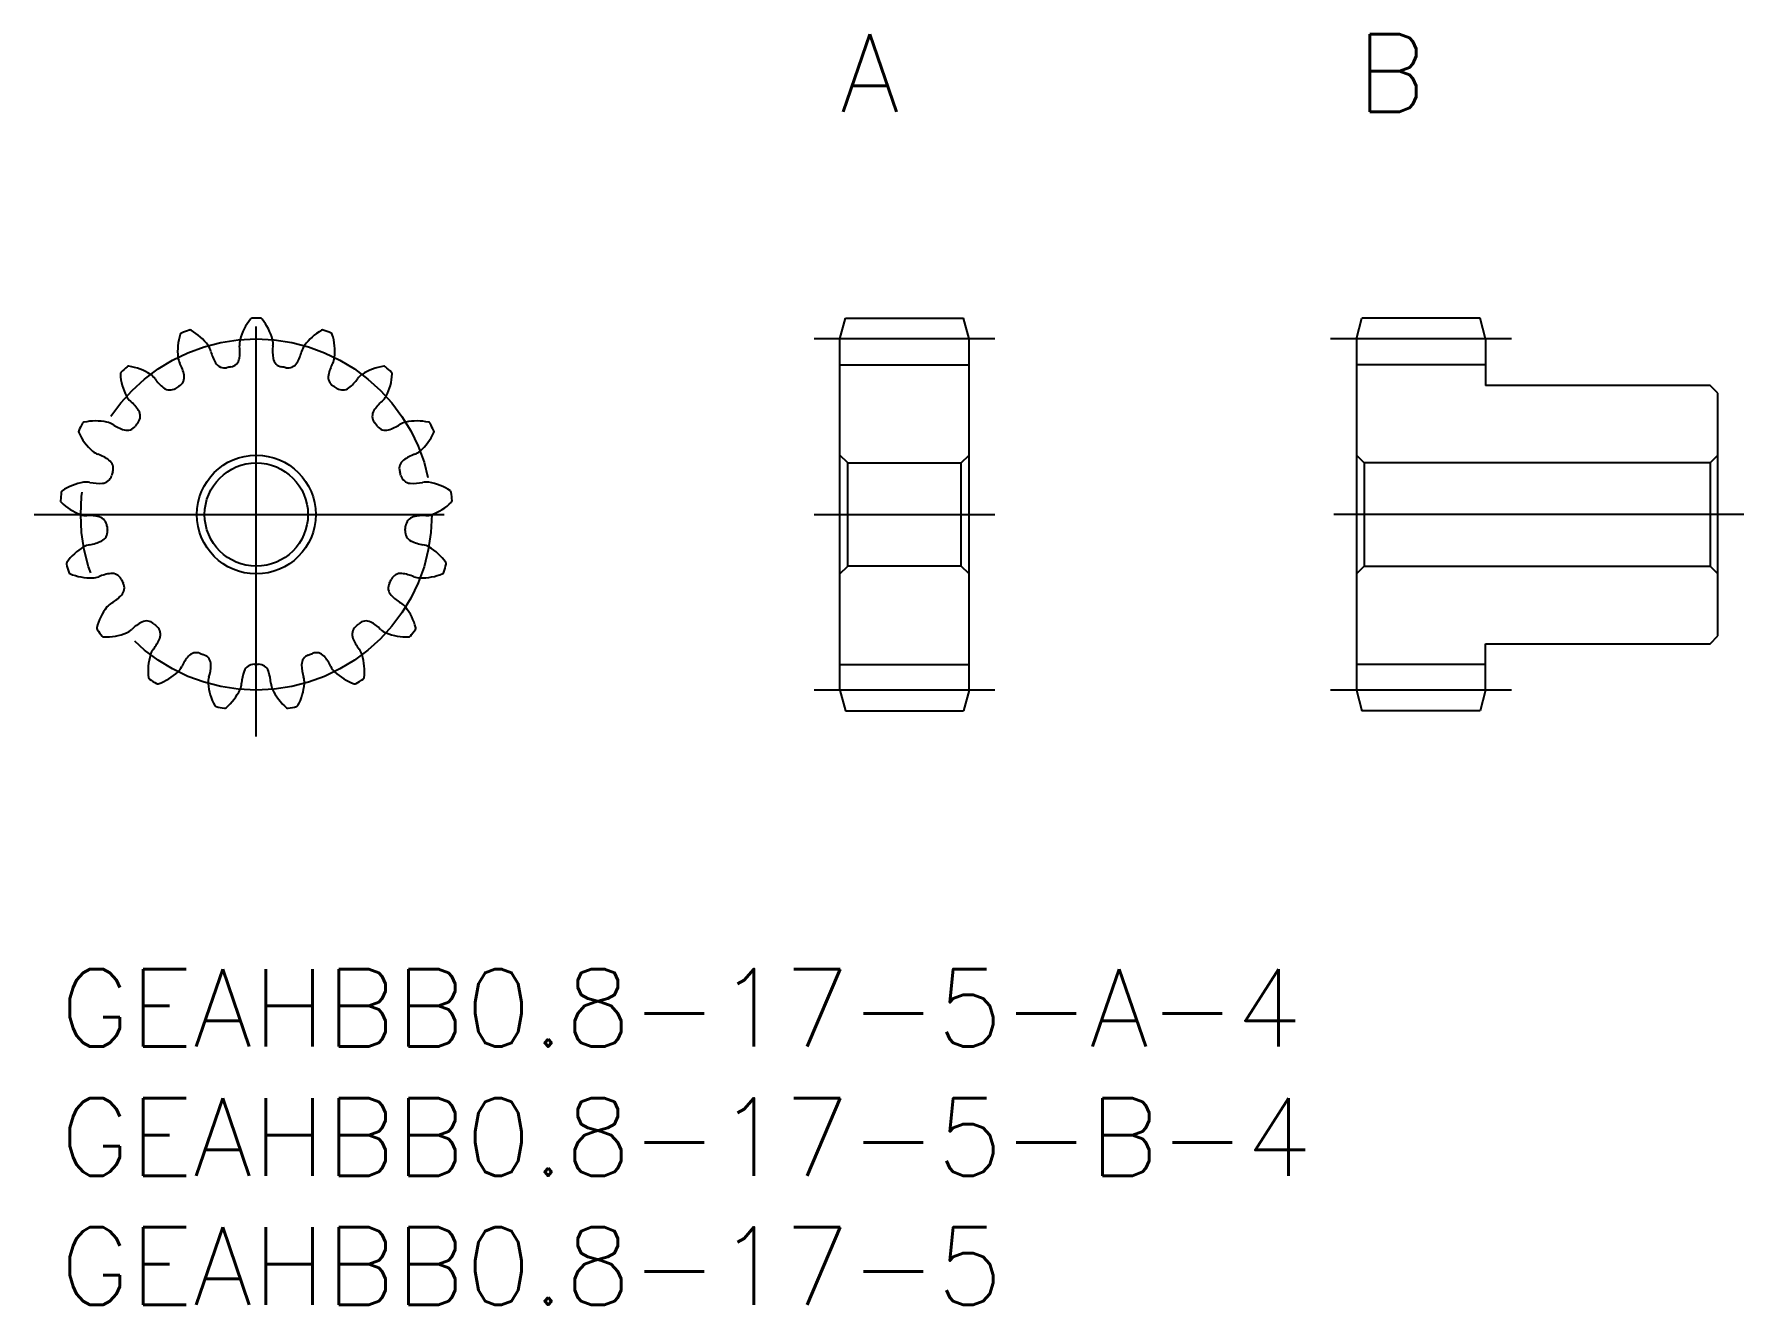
# Model space of a CAD drawing. Extents: x -1 to 65.2, y -13 to 36.2.
import ezdxf

# ---------------------------------------------------------------- set-up
doc = ezdxf.new("R2010")
doc.units = 0
doc.header["$LTSCALE"] = 0.5
doc.linetypes.add('CENTER', pattern=[50.8, 31.75, -6.35, 6.35, -6.35])
for name, color, linetype in [('MSM_CENTER', 1, 'CENTER'), ('MSM_CONTINUOUS', 7, 'CONTINUOUS'), ('MSM_PART_NUMBER', 7, 'CONTINUOUS')]:
    doc.layers.add(name, color=color, linetype=linetype)
doc.styles.get("Standard").update_dxf_attribs({"font": 'txt.shx', "height": 1, "bigfont": 'bigfont.shx'})

# ---------------------------------------------------------------- blocks, each defined once
blk = doc.blocks.new('*U23')
at = {"layer": 'MSM_PART_NUMBER'}
blk.add_text('GEAHBB0.8-17-5-A-4', height=3, dxfattribs=at).set_placement((0, -3))
blk = doc.blocks.new('*U24')
at = {"layer": 'MSM_PART_NUMBER'}
blk.add_text('GEAHBB0.8-17-5-B-4', height=3, dxfattribs=at).set_placement((0, -8))
blk = doc.blocks.new('*U25')
at = {"layer": 'MSM_PART_NUMBER'}
blk.add_text('GEAHBB0.8-17-5', height=3, dxfattribs=at).set_placement((0, -13))
blk = doc.blocks.new('*U26')
at = {"layer": 'MSM_PART_NUMBER'}
blk.add_text('A', height=3, dxfattribs=at).set_placement((30.2, 33.2))
blk = doc.blocks.new('*U27')
at = {"layer": 'MSM_PART_NUMBER'}
blk.add_text('B', height=3, dxfattribs=at).set_placement((50.2, 33.2))

msp = doc.modelspace()

# ---------------------------------------------------------------- linework, layer by layer
at = {"layer": 'MSM_CENTER'}
for p, q in [((7.6, 9), (7.6, 26.2)), ((36.2, 24.4), (29.2, 24.4)), ((56.2, 24.4), (49.2, 24.4)), ((-1, 17.6), (16.2, 17.6)), ((29.2, 17.6), (36.2, 17.6)), ((65.2, 17.6), (49.2, 17.6)), ((36.2, 10.8), (29.2, 10.8)), ((56.2, 10.8), (49.2, 10.8))]:
    msp.add_line(p, q, dxfattribs=at)
msp.add_circle((7.6, 17.6), 6.8, dxfattribs=at)
at = {"layer": 'MSM_CONTINUOUS'}
for p, q in [((30.2, 24.4), (30.414, 25.2)), ((30.414, 25.2), (34.986, 25.2)), ((35.2, 24.4), (34.986, 25.2)), ((50.2, 24.4), (50.414, 25.2)), ((54.986, 25.2), (50.414, 25.2)), ((55.2, 24.4), (54.986, 25.2)), ((30.2, 10.8), (30.2, 24.4)), ((35.2, 10.8), (35.2, 24.4)), ((50.2, 24.4), (50.2, 10.8)), ((55.2, 24.4), (55.2, 22.6)), ((30.2, 23.4), (35.2, 23.4)), ((55.2, 23.4), (50.2, 23.4)), ((63.9, 22.6), (55.2, 22.6)), ((64.2, 22.3), (63.9, 22.6)), ((64.2, 12.9), (64.2, 22.3)), ((30.5, 19.6), (30.2, 19.9)), ((34.9, 19.6), (35.2, 19.9)), ((50.2, 19.9), (50.5, 19.6)), ((63.9, 19.6), (64.2, 19.9)), ((30.5, 15.6), (30.5, 19.6)), ((30.5, 19.6), (34.9, 19.6)), ((34.9, 15.6), (34.9, 19.6)), ((50.5, 19.6), (50.5, 15.6)), ((63.9, 19.6), (50.5, 19.6)), ((63.9, 19.6), (63.9, 15.6)), ((30.2, 15.3), (30.5, 15.6)), ((34.9, 15.6), (30.5, 15.6)), ((35.2, 15.3), (34.9, 15.6)), ((50.5, 15.6), (50.2, 15.3)), ((50.5, 15.6), (63.9, 15.6)), ((64.2, 15.3), (63.9, 15.6)), ((55.2, 10.8), (55.2, 12.6)), ((55.2, 12.6), (63.9, 12.6)), ((63.9, 12.6), (64.2, 12.9)), ((30.2, 11.8), (35.2, 11.8)), ((55.2, 11.8), (50.2, 11.8)), ((30.2, 10.8), (30.414, 10)), ((35.2, 10.8), (34.986, 10)), ((50.2, 10.8), (50.414, 10)), ((55.2, 10.8), (54.986, 10)), ((30.414, 10), (34.986, 10)), ((54.986, 10), (50.414, 10))]:
    msp.add_line(p, q, dxfattribs=at)
for radius in [2.3, 2]:
    msp.add_circle((7.6, 17.6), radius, dxfattribs=at)
for centre, radius, start, end in [((9.028, 23.832), 2.125, 141.00866, 165.29412), ((7.439, 25.118), 0.08, 91.23054, 141.00867), ((7.6, 17.6), 7.6, 88.76946, 91.23054), ((7.761, 25.118), 0.08, 38.99134, 88.76946), ((6.172, 23.832), 2.125, 14.70588, 38.99134), ((6.68, 23.927), 2.125, 162.18513, 186.47059), ((4.734, 24.552), 0.08, 112.40701, 162.18514), ((7.6, 17.6), 7.6, 109.94593, 112.40701), ((5.035, 24.669), 0.08, 60.16781, 109.94593), ((4.017, 22.895), 2.125, 35.88235, 60.16781), ((11.183, 22.895), 2.125, 119.83219, 144.11765), ((10.165, 24.669), 0.08, 70.05407, 119.83219), ((7.6, 17.6), 7.6, 67.59299, 70.05407), ((10.466, 24.552), 0.08, 17.81487, 67.59299), ((8.52, 23.927), 2.125, 353.52941, 17.81487), ((5.214, 23.76), 0.649, 14.20192, 35.88236), ((7.49, 24.338), 1.7, 194.2726, 210.58893), ((5.268, 23.923), 1.7, 350.58754, 6.90387), ((7.6, 24.206), 0.649, 165.29412, 186.97455), ((7.6, 24.206), 0.649, 353.02545, 14.70588), ((9.932, 23.923), 1.7, 173.09613, 189.41246), ((7.71, 24.338), 1.7, 329.41107, 345.7274), ((9.986, 23.76), 0.649, 144.11765, 165.79808), ((7.6, 17.6), 7.6, 131.1224, 133.58348), ((2.654, 23.265), 0.08, 81.34428, 131.1224), ((2.347, 21.243), 2.125, 57.05882, 81.34428), ((5.214, 23.76), 0.649, 186.47059, 208.15103), ((3.142, 22.654), 1.7, 11.76401, 28.08034), ((6.371, 23.677), 0.4, 210.58893, 281.43506), ((7.6, 17.6), 5.8, 99.74141, 101.43506), ((6.551, 23.711), 0.4, 279.7414, 350.58754), ((8.649, 23.711), 0.4, 189.41246, 260.25859), ((7.6, 17.6), 5.8, 78.56493, 80.25859), ((8.829, 23.677), 0.4, 258.56494, 329.41107), ((12.058, 22.654), 1.7, 151.91966, 168.23599), ((9.986, 23.76), 0.649, 331.84897, 353.52941), ((12.853, 21.243), 2.125, 98.65572, 122.94118), ((12.546, 23.265), 0.08, 48.8776, 98.65572), ((7.6, 17.6), 7.6, 46.41652, 48.8776), ((2.416, 23.047), 0.08, 133.58348, 183.36161), ((4.457, 23.167), 2.125, 183.3616, 207.64706), ((3.149, 22.482), 0.649, 35.37839, 57.05882), ((5.063, 23.844), 1.7, 215.44907, 231.7654), ((4.259, 22.823), 0.4, 231.7654, 302.61154), ((7.6, 17.6), 5.8, 120.91788, 122.61154), ((4.414, 22.919), 0.4, 300.91787, 11.76401), ((10.786, 22.919), 0.4, 168.23599, 239.08212), ((7.6, 17.6), 5.8, 57.38846, 59.08212), ((10.941, 22.823), 0.4, 237.38847, 308.2346), ((10.137, 23.844), 1.7, 308.2346, 324.55093), ((12.051, 22.482), 0.649, 122.94118, 144.62161), ((10.743, 23.167), 2.125, 332.35294, 356.6384), ((12.784, 23.047), 0.08, 356.6384, 46.41652), ((3.149, 22.482), 0.649, 207.64706, 229.3275), ((1.617, 20.702), 1.7, 32.94048, 49.25681), ((13.583, 20.702), 1.7, 130.74319, 147.05952), ((12.051, 22.482), 0.649, 310.6725, 332.35294), ((1.385, 19.099), 2.125, 78.23529, 102.52075), ((2.708, 21.409), 0.4, 322.09435, 32.94048), ((12.492, 21.409), 0.4, 147.05952, 217.90565), ((13.815, 19.099), 2.125, 77.47925, 101.76471), ((0.798, 20.807), 0.08, 154.75995, 204.53808), ((2.658, 21.656), 2.125, 204.53807, 228.82353), ((7.6, 17.6), 7.6, 152.29887, 154.75995), ((0.942, 21.096), 0.08, 102.52075, 152.29887), ((1.686, 20.545), 0.649, 56.55486, 78.2353), ((2.979, 22.506), 1.7, 236.62554, 252.94187), ((2.598, 21.263), 0.4, 252.94187, 323.78801), ((7.6, 17.6), 5.8, 142.09435, 143.78801), ((7.6, 17.6), 5.8, 36.21199, 37.90565), ((12.602, 21.263), 0.4, 216.21199, 287.05813), ((12.221, 22.506), 1.7, 287.05813, 303.37446), ((13.514, 20.545), 0.649, 101.76471, 123.44514), ((12.542, 21.656), 2.125, 311.17647, 335.46193), ((14.258, 21.096), 0.08, 27.70113, 77.47925), ((7.6, 17.6), 7.6, 25.24005, 27.70113), ((14.402, 20.807), 0.08, 335.46193, 25.24005), ((1.686, 20.545), 0.649, 228.82353, 250.50397), ((0.9, 18.331), 1.7, 54.11695, 70.43328), ((14.3, 18.331), 1.7, 109.56672, 125.88305), ((13.514, 20.545), 0.649, 289.49603, 311.17647), ((1.662, 19.385), 0.4, 343.27083, 54.11695), ((7.6, 17.6), 5.8, 163.27082, 164.96448), ((13.538, 19.385), 0.4, 125.88305, 196.72918), ((7.6, 17.6), 5.8, 15.03552, 16.72918), ((1.263, 16.753), 2.125, 99.41177, 123.69722), ((1.022, 18.21), 0.649, 77.73133, 99.41177), ((1.519, 20.505), 1.7, 257.80201, 274.11834), ((1.612, 19.208), 0.4, 274.11834, 344.96448), ((13.588, 19.208), 0.4, 195.03553, 265.88166), ((13.681, 20.505), 1.7, 265.88166, 282.19799), ((14.178, 18.21), 0.649, 80.58824, 102.26867), ((13.937, 16.753), 2.125, 56.30278, 80.58824), ((7.6, 17.6), 7.6, 173.47534, 175.93642), ((0.099, 18.133), 0.08, 175.93642, 225.71455), ((1.527, 19.597), 2.125, 225.71454, 250), ((0.129, 18.455), 0.08, 123.69722, 173.47534), ((13.673, 19.597), 2.125, 290, 314.28546), ((15.071, 18.455), 0.08, 6.52466, 56.30278), ((7.6, 17.6), 7.6, 4.06358, 6.52466), ((15.101, 18.133), 0.08, 314.28546, 4.06358), ((1.022, 18.21), 0.649, 250, 271.68044), ((1.089, 15.862), 1.7, 75.29343, 91.60975), ((1.419, 17.119), 0.4, 4.44728, 75.29343), ((13.781, 17.119), 0.4, 104.70657, 175.55271), ((14.111, 15.862), 1.7, 88.39025, 104.70657), ((14.178, 18.21), 0.649, 268.31956, 290), ((0.88, 18.112), 1.7, 278.97849, 295.29481), ((1.436, 16.937), 0.4, 295.29481, 6.14095), ((7.6, 17.6), 5.8, 184.44729, 186.14095), ((13.764, 16.937), 0.4, 173.85906, 244.70519), ((7.6, 17.6), 5.8, 353.85905, 355.55271), ((14.32, 18.112), 1.7, 244.70519, 261.02151), ((1.997, 14.521), 2.125, 120.58824, 144.87369), ((1.246, 15.792), 0.649, 98.9078, 120.58824), ((13.954, 15.792), 0.649, 59.41177, 81.0922), ((13.203, 14.521), 2.125, 35.12631, 59.41177), ((0.325, 15.698), 0.08, 144.87369, 194.65181), ((7.6, 17.6), 7.6, 194.65181, 197.11289), ((0.413, 15.387), 0.08, 197.11289, 246.89102), ((1.216, 17.268), 2.125, 246.89101, 271.17647), ((2.156, 13.627), 1.7, 96.4699, 112.78622), ((2.01, 14.919), 0.4, 25.62375, 96.4699), ((13.19, 14.919), 0.4, 83.5301, 154.37624), ((13.044, 13.627), 1.7, 67.21378, 83.5301), ((13.984, 17.268), 2.125, 268.82353, 293.10899), ((14.787, 15.387), 0.08, 293.10899, 342.88711), ((7.6, 17.6), 7.6, 342.88711, 345.34819), ((14.875, 15.698), 0.08, 345.34819, 35.12631), ((1.246, 15.792), 0.649, 271.17647, 292.85691), ((7.6, 17.6), 5.8, 205.62376, 207.31742), ((2.091, 14.755), 0.4, 316.47128, 27.31742), ((13.109, 14.755), 0.4, 152.68259, 223.52872), ((7.6, 17.6), 5.8, 332.68258, 334.37624), ((13.954, 15.792), 0.649, 247.14309, 268.82353), ((3.488, 12.705), 2.125, 141.76471, 166.05016), ((2.328, 13.619), 0.649, 120.08427, 141.76471), ((1.149, 15.65), 1.7, 300.15496, 316.47128), ((14.051, 15.65), 1.7, 223.52872, 239.84504), ((12.872, 13.619), 0.649, 38.23529, 59.91573), ((11.712, 12.705), 2.125, 13.94984, 38.23529), ((3.959, 11.929), 1.7, 117.64637, 133.96269), ((3.356, 13.08), 0.4, 46.80022, 117.64637), ((7.6, 17.6), 5.8, 226.80023, 228.49389), ((3.491, 12.957), 0.4, 337.64775, 48.49389), ((11.709, 12.957), 0.4, 131.5061, 202.35225), ((7.6, 17.6), 5.8, 311.50611, 313.19977), ((11.844, 13.08), 0.4, 62.35363, 133.19977), ((11.241, 11.929), 1.7, 46.03731, 62.35363), ((1.503, 13.198), 0.08, 166.05016, 215.82828), ((7.6, 17.6), 7.6, 215.82828, 218.28936), ((1.698, 12.94), 0.08, 218.28936, 268.06748), ((1.767, 14.984), 2.125, 268.06748, 292.35294), ((2.328, 13.619), 0.649, 292.35294, 314.03338), ((2.289, 13.451), 1.7, 321.33143, 337.64775), ((12.911, 13.451), 1.7, 202.35225, 218.66857), ((12.872, 13.619), 0.649, 225.96662, 247.64706), ((13.433, 14.984), 2.125, 247.64706, 271.93252), ((13.502, 12.94), 0.08, 271.93252, 321.71064), ((7.6, 17.6), 7.6, 321.71064, 324.17172), ((13.697, 13.198), 0.08, 324.17172, 13.94984), ((5.534, 11.55), 2.125, 162.94118, 187.22663), ((4.122, 11.983), 0.649, 141.26074, 162.94118), ((6.254, 10.996), 1.7, 138.82284, 155.13916), ((5.275, 11.852), 0.4, 67.97669, 138.82284), ((7.6, 17.6), 5.8, 247.9767, 249.67036), ((5.446, 11.786), 0.4, 358.82422, 69.67036), ((9.754, 11.786), 0.4, 110.32965, 181.17578), ((7.6, 17.6), 5.8, 290.32964, 292.0233), ((9.925, 11.852), 0.4, 41.17716, 112.0233), ((8.946, 10.996), 1.7, 24.86084, 41.17716), ((11.078, 11.983), 0.649, 17.05882, 38.73926), ((9.666, 11.55), 2.125, 352.77337, 17.05882), ((3.505, 11.293), 0.08, 187.22663, 237.00476), ((3.105, 13.054), 2.125, 289.24395, 313.52941), ((4.122, 11.983), 0.649, 313.52941, 335.20985), ((6.386, 11.106), 0.649, 162.43721, 184.11765), ((4.146, 11.813), 1.7, 342.5079, 358.82422), ((8.73, 10.956), 1.7, 159.99931, 176.31563), ((7.508, 11.401), 0.4, 89.15316, 159.99931), ((7.6, 17.6), 5.8, 269.15317, 270.84683), ((7.692, 11.401), 0.4, 20.00069, 90.84683), ((6.47, 10.956), 1.7, 3.68437, 20.00069), ((11.054, 11.813), 1.7, 181.17578, 197.4921), ((8.814, 11.106), 0.649, 355.88235, 17.56279), ((11.078, 11.983), 0.649, 204.79015, 226.47059), ((12.095, 13.054), 2.125, 226.47059, 250.75605), ((11.695, 11.293), 0.08, 302.99524, 352.77337), ((7.6, 17.6), 7.6, 237.00476, 239.46583), ((3.779, 11.123), 0.08, 239.46583, 289.24396), ((7.859, 11.212), 2.125, 184.11765, 208.4031), ((5.051, 11.737), 2.125, 310.42042, 334.70588), ((6.386, 11.106), 0.649, 334.70588, 356.38632), ((8.814, 11.106), 0.649, 183.61368, 205.29412), ((10.149, 11.737), 2.125, 205.29412, 229.57958), ((7.341, 11.212), 2.125, 331.5969, 355.88235), ((11.421, 11.123), 0.08, 250.75605, 300.53417), ((7.6, 17.6), 7.6, 300.53417, 302.99524), ((6.06, 10.239), 0.08, 208.4031, 258.18123), ((7.6, 17.6), 7.6, 258.18123, 260.6423), ((6.377, 10.18), 0.08, 260.6423, 310.42043), ((8.823, 10.18), 0.08, 229.57958, 279.3577), ((7.6, 17.6), 7.6, 279.3577, 281.81877), ((9.14, 10.239), 0.08, 281.81877, 331.5969)]:
    msp.add_arc(centre, radius, start, end, dxfattribs=at)

# ---------------------------------------------------------------- block references
for name in ['*U26', '*U27', '*U23', '*U24', '*U25']:
    msp.add_blockref(name, (0, 0), dxfattribs=at)

doc.saveas('drawing.dxf')
